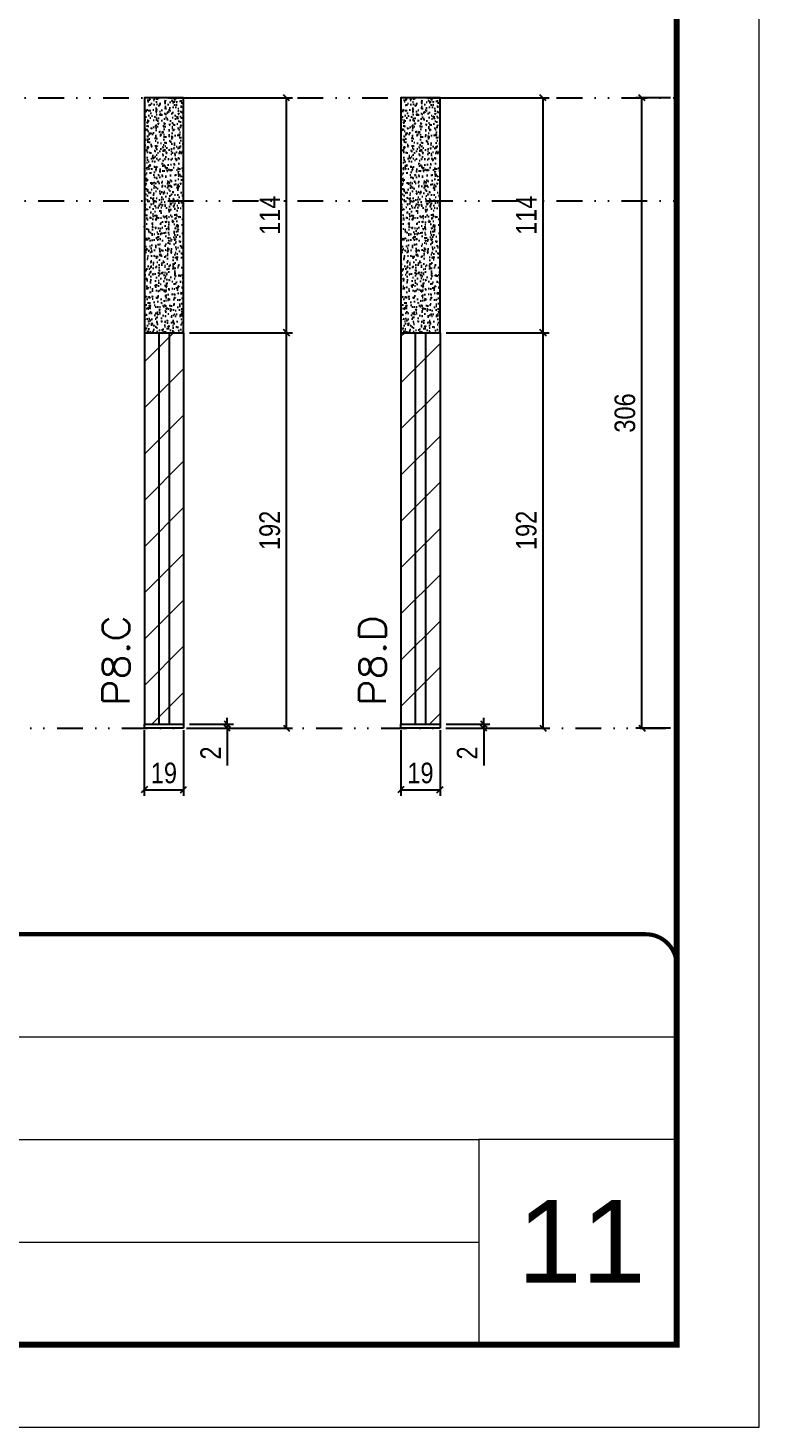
# Model space of a CAD drawing. Extents: x 14400 to 27878, y -21631 to 6985.
# Drawn here: x 18727 to 19082, y 3638 to 4317 of the extents above; entities that cross this region are included whole.
import ezdxf

# ---------------------------------------------------------------- set-up
doc = ezdxf.new("R2010")
doc.units = 0
for name, pattern in [('CONTINUO', [0]), ('DASHED', [0.75, 0.5, -0.25]), ('DIVIDE2', [0.625, 0.25, -0.125, 0, -0.125, 0, -0.125])]:
    doc.linetypes.add(name, pattern=pattern)
for name, color, linetype, lineweight in [('CARIMBO', 255, 'Continuous', 9), ('Folhas', 255, 'Continuous', 9), ('Hachura', 251, 'Continuous', 9), ('SARRAFO DE PRESSAO', 251, 'DASHED', 9), ('Texto Seção', 7, 'Continuous', 15)]:
    doc.layers.add(name, color=color, linetype=linetype, lineweight=lineweight)
for name, color, linetype in [('COTA', 241, 'Continuous'), ('Nível', 160, 'Continuous'), ('Painéis', 200, 'Continuous'), ('SARR_2.2x7', 40, 'Continuous')]:
    doc.layers.add(name, color=color, linetype=linetype)
doc.styles.add('ARIAL', font='arial.ttf')
doc.styles.add('COTA TECNICA', font='techl___.ttf', dxfattribs={"height": 10})
doc.styles.add('COTA TECNICA-50', font='techl___.ttf', dxfattribs={"height": 10})
doc.styles.add('REGUA-120', font='ROMANS.shx', dxfattribs={"height": 15})
doc.dimstyles.new('COTA PAINEL-50', dxfattribs={"dimtxt": 10, "dimasz": 3, "dimexe": 3, "dimexo": 3, "dimgap": 3, "dimtad": 1, "dimdec": 1, "dimzin": 12, "dimdsep": 46, "dimtxsty": 'COTA TECNICA-50', "dimblk1": 'OBLIQUE', "dimblk2": 'OBLIQUE', "dimsah": 1, "dimcen": 0.9, "dimclrd": 4, "dimclre": 4, "dimclrt": 240, "dimadec": 1, "dimazin": 3, "dimtfac": 1, "dimtdec": 1, "dimtmove": 0, "dimatfit": 3, "dimfxl": 1, "dimtolj": 1, "dimtzin": 12, "dimarcsym": 0})
doc.dimstyles.new('PAINEL', dxfattribs={"dimtxt": 10, "dimasz": 3, "dimexe": 3, "dimexo": 3, "dimgap": 3, "dimtad": 1, "dimdec": 1, "dimzin": 12, "dimdsep": 46, "dimtxsty": 'COTA TECNICA', "dimblk1": 'OBLIQUE', "dimblk2": 'OBLIQUE', "dimsah": 1, "dimcen": 0.9, "dimclrd": 4, "dimclre": 4, "dimclrt": 240, "dimadec": 1, "dimazin": 3, "dimtfac": 1, "dimtdec": 1, "dimtmove": 0, "dimatfit": 3, "dimfxl": 1, "dimtolj": 1, "dimtzin": 12, "dimarcsym": 0})

# ---------------------------------------------------------------- blocks, each defined once
blk = doc.blocks.new('9999999999')
at = {"color": 30, "linetype": 'CONTINUO'}
for p, q in [((98564.56, 34379.64), (99583.98, 34379.64)), ((98564.56, 34329.83), (99487.98, 34329.83)), ((99583.98, 34329.83), (99487.98, 34329.83)), ((99487.98, 34329.83), (99487.98, 34230.21)), ((98564.56, 34280.02), (99487.98, 34280.02))]:
    blk.add_line(p, q, dxfattribs=at)
at = {"color": 30, "linetype": 'CONTINUO', "const_width": 2}
blk.add_lwpolyline([(99583.98, 34230.21), (99583.98, 34414.45, 0.414214), (99568.98, 34429.45), (98228.98, 34429.45, 0.414214), (98213.98, 34414.45), (98213.98, 34245.21, 0.414214), (98228.98, 34230.21), (99583.98, 34230.21)], format="xyb", dxfattribs=at)
at = {"layer": 'Folhas'}
blk.add_lwpolyline([(98138.98, 34190.21), (99623.98, 34190.21), (99623.98, 35240.21), (98138.98, 35240.21)], close=True, dxfattribs=at)
at = {"layer": 'Folhas', "color": 30, "const_width": 3}
blk.add_lwpolyline([(98213.98, 34230.21), (99583.98, 34230.21), (99583.98, 35200.21), (98213.98, 35200.21)], close=True, dxfattribs=at)
blk = doc.blocks.new('_Oblique')
at = {"color": 0, "linetype": 'ByBlock', "lineweight": -2}
blk.add_line((-0.5, -0.5), (0.5, 0.5), dxfattribs=at)
blk = doc.blocks.new('*D1030')
at = {"layer": 'COTA', "color": 4, "lineweight": -2, "transparency": 16777216}
for p, q in [((19038.97, 4282.86), (19022.13, 4282.86)), ((19025.13, 3976.86), (19025.13, 4282.86)), ((19038.97, 3976.86), (19022.13, 3976.86))]:
    blk.add_line(p, q, dxfattribs=at)
at = {"layer": 'Defpoints', "color": 0, "transparency": 16777216}
for p in [(19025.13, 4282.86), (19041.97, 4282.86), (19041.97, 3976.86)]:
    blk.add_point(p, dxfattribs=at)
at = {"layer": 'COTA', "color": 4, "lineweight": -2, "transparency": 16777216, "xscale": 3, "yscale": 3, "zscale": 3}
for p, rotation in [((19025.13, 4282.86), 90), ((19025.13, 3976.86), 270)]:
    blk.add_blockref('_Oblique', p, dxfattribs=dict(at, rotation=rotation))
at = {"layer": 'COTA', "color": 240, "transparency": 16777216, "insert": (19016.91, 4129.86), "char_height": 10, "attachment_point": 5, "rotation": 90, "style": 'COTA TECNICA'}
blk.add_mtext('\\A1;306', dxfattribs=at)
blk = doc.blocks.new('*D1038')
at = {"layer": 'COTA', "color": 4, "lineweight": -2, "transparency": 16777216}
for p, q in [((18783.62, 3975.86), (18783.62, 3943.97)), ((18802.62, 3975.86), (18802.62, 3943.97)), ((18783.62, 3946.97), (18802.62, 3946.97))]:
    blk.add_line(p, q, dxfattribs=at)
at = {"layer": 'Defpoints', "color": 0, "transparency": 16777216}
for p in [(18783.62, 3978.86), (18802.62, 3978.86), (18802.62, 3946.97)]:
    blk.add_point(p, dxfattribs=at)
at = {"layer": 'COTA', "color": 4, "lineweight": -2, "transparency": 16777216, "xscale": 3, "yscale": 3, "zscale": 3, "rotation": 180}
blk.add_blockref('_Oblique', (18783.62, 3946.97), dxfattribs=at)
at = {"layer": 'COTA', "color": 4, "lineweight": -2, "transparency": 16777216, "xscale": 3, "yscale": 3, "zscale": 3}
blk.add_blockref('_Oblique', (18802.62, 3946.97), dxfattribs=at)
at = {"layer": 'COTA', "color": 240, "transparency": 16777216, "insert": (18793.12, 3955.05), "char_height": 10, "attachment_point": 5, "style": 'COTA TECNICA'}
blk.add_mtext('\\A1;19', dxfattribs=at)
blk = doc.blocks.new('*D1039')
at = {"layer": 'COTA', "color": 4, "lineweight": -2, "transparency": 16777216}
for p, q in [((18823.82, 3978.86), (18823.82, 3981.86)), ((18805.62, 3978.86), (18826.82, 3978.86)), ((18805.62, 3976.86), (18826.82, 3976.86)), ((18823.82, 3978.86), (18823.82, 3976.86)), ((18823.82, 3976.86), (18823.82, 3958.75))]:
    blk.add_line(p, q, dxfattribs=at)
at = {"layer": 'Defpoints', "color": 0, "transparency": 16777216}
for p in [(18802.62, 3978.86), (18802.62, 3976.86), (18823.82, 3978.86)]:
    blk.add_point(p, dxfattribs=at)
at = {"layer": 'COTA', "color": 4, "lineweight": -2, "transparency": 16777216, "xscale": 3, "yscale": 3, "zscale": 3}
for p, rotation in [((18823.82, 3978.86), 270), ((18823.82, 3976.86), 90)]:
    blk.add_blockref('_Oblique', p, dxfattribs=dict(at, rotation=rotation))
at = {"layer": 'COTA', "color": 240, "transparency": 16777216, "insert": (18815.82, 3964.8), "char_height": 10, "attachment_point": 5, "rotation": 90, "style": 'COTA TECNICA-50'}
blk.add_mtext('\\A1;2', dxfattribs=at)
blk = doc.blocks.new('*D1040')
at = {"layer": 'COTA', "color": 4, "lineweight": -2, "transparency": 16777216}
for p, q in [((18805.62, 4168.86), (18855.61, 4168.86)), ((18852.61, 3976.86), (18852.61, 4168.86)), ((18805.62, 3976.86), (18855.61, 3976.86))]:
    blk.add_line(p, q, dxfattribs=at)
at = {"layer": 'Defpoints', "color": 0, "transparency": 16777216}
for p in [(18802.62, 4168.86), (18852.61, 4168.86), (18802.62, 3976.86)]:
    blk.add_point(p, dxfattribs=at)
at = {"layer": 'COTA', "color": 4, "lineweight": -2, "transparency": 16777216, "xscale": 3, "yscale": 3, "zscale": 3}
for p, rotation in [((18852.61, 4168.86), 90), ((18852.61, 3976.86), 270)]:
    blk.add_blockref('_Oblique', p, dxfattribs=dict(at, rotation=rotation))
at = {"layer": 'COTA', "color": 240, "transparency": 16777216, "insert": (18844.53, 4072.86), "char_height": 10, "attachment_point": 5, "rotation": 90, "style": 'COTA TECNICA-50'}
blk.add_mtext('\\A1;192', dxfattribs=at)
blk = doc.blocks.new('*D1041')
at = {"layer": 'COTA', "color": 4, "lineweight": -2, "transparency": 16777216}
for p, q in [((18805.62, 4282.86), (18855.61, 4282.86)), ((18852.61, 4168.86), (18852.61, 4282.86)), ((18805.62, 4168.86), (18855.61, 4168.86))]:
    blk.add_line(p, q, dxfattribs=at)
at = {"layer": 'Defpoints', "color": 0, "transparency": 16777216}
for p in [(18802.62, 4282.86), (18852.61, 4282.86), (18802.62, 4168.86)]:
    blk.add_point(p, dxfattribs=at)
at = {"layer": 'COTA', "color": 4, "lineweight": -2, "transparency": 16777216, "xscale": 3, "yscale": 3, "zscale": 3}
for p, rotation in [((18852.61, 4282.86), 90), ((18852.61, 4168.86), 270)]:
    blk.add_blockref('_Oblique', p, dxfattribs=dict(at, rotation=rotation))
at = {"layer": 'COTA', "color": 240, "transparency": 16777216, "insert": (18844.54, 4225.86), "char_height": 10, "attachment_point": 5, "rotation": 90, "style": 'COTA TECNICA'}
blk.add_mtext('\\A1;114', dxfattribs=at)
blk = doc.blocks.new('*D1042')
at = {"layer": 'COTA', "color": 4, "lineweight": -2, "transparency": 16777216}
for p, q in [((18908.14, 3975.86), (18908.14, 3943.97)), ((18927.14, 3975.86), (18927.14, 3943.97)), ((18908.14, 3946.97), (18927.14, 3946.97))]:
    blk.add_line(p, q, dxfattribs=at)
at = {"layer": 'Defpoints', "color": 0, "transparency": 16777216}
for p in [(18908.14, 3978.86), (18927.14, 3978.86), (18927.14, 3946.97)]:
    blk.add_point(p, dxfattribs=at)
at = {"layer": 'COTA', "color": 4, "lineweight": -2, "transparency": 16777216, "xscale": 3, "yscale": 3, "zscale": 3, "rotation": 180}
blk.add_blockref('_Oblique', (18908.14, 3946.97), dxfattribs=at)
at = {"layer": 'COTA', "color": 4, "lineweight": -2, "transparency": 16777216, "xscale": 3, "yscale": 3, "zscale": 3}
blk.add_blockref('_Oblique', (18927.14, 3946.97), dxfattribs=at)
at = {"layer": 'COTA', "color": 240, "transparency": 16777216, "insert": (18917.64, 3955.05), "char_height": 10, "attachment_point": 5, "style": 'COTA TECNICA'}
blk.add_mtext('\\A1;19', dxfattribs=at)
blk = doc.blocks.new('*D1043')
at = {"layer": 'COTA', "color": 4, "lineweight": -2, "transparency": 16777216}
for p, q in [((18948.33, 3978.86), (18948.33, 3981.86)), ((18930.14, 3978.86), (18951.33, 3978.86)), ((18930.14, 3976.86), (18951.33, 3976.86)), ((18948.33, 3978.86), (18948.33, 3976.86)), ((18948.33, 3976.86), (18948.33, 3958.75))]:
    blk.add_line(p, q, dxfattribs=at)
at = {"layer": 'Defpoints', "color": 0, "transparency": 16777216}
for p in [(18927.14, 3978.86), (18927.14, 3976.86), (18948.33, 3978.86)]:
    blk.add_point(p, dxfattribs=at)
at = {"layer": 'COTA', "color": 4, "lineweight": -2, "transparency": 16777216, "xscale": 3, "yscale": 3, "zscale": 3}
for p, rotation in [((18948.33, 3978.86), 270), ((18948.33, 3976.86), 90)]:
    blk.add_blockref('_Oblique', p, dxfattribs=dict(at, rotation=rotation))
at = {"layer": 'COTA', "color": 240, "transparency": 16777216, "insert": (18940.33, 3964.8), "char_height": 10, "attachment_point": 5, "rotation": 90, "style": 'COTA TECNICA-50'}
blk.add_mtext('\\A1;2', dxfattribs=at)
blk = doc.blocks.new('*D1044')
at = {"layer": 'COTA', "color": 4, "lineweight": -2, "transparency": 16777216}
for p, q in [((18930.14, 4168.86), (18980.13, 4168.86)), ((18977.13, 3976.86), (18977.13, 4168.86)), ((18930.14, 3976.86), (18980.13, 3976.86))]:
    blk.add_line(p, q, dxfattribs=at)
at = {"layer": 'Defpoints', "color": 0, "transparency": 16777216}
for p in [(18927.14, 4168.86), (18977.13, 4168.86), (18927.14, 3976.86)]:
    blk.add_point(p, dxfattribs=at)
at = {"layer": 'COTA', "color": 4, "lineweight": -2, "transparency": 16777216, "xscale": 3, "yscale": 3, "zscale": 3}
for p, rotation in [((18977.13, 4168.86), 90), ((18977.13, 3976.86), 270)]:
    blk.add_blockref('_Oblique', p, dxfattribs=dict(at, rotation=rotation))
at = {"layer": 'COTA', "color": 240, "transparency": 16777216, "insert": (18969.04, 4072.86), "char_height": 10, "attachment_point": 5, "rotation": 90, "style": 'COTA TECNICA-50'}
blk.add_mtext('\\A1;192', dxfattribs=at)
blk = doc.blocks.new('*D1045')
at = {"layer": 'COTA', "color": 4, "lineweight": -2, "transparency": 16777216}
for p, q in [((18930.14, 4282.86), (18980.13, 4282.86)), ((18977.13, 4168.86), (18977.13, 4282.86)), ((18930.14, 4168.86), (18980.13, 4168.86))]:
    blk.add_line(p, q, dxfattribs=at)
at = {"layer": 'Defpoints', "color": 0, "transparency": 16777216}
for p in [(18927.14, 4282.86), (18977.13, 4282.86), (18927.14, 4168.86)]:
    blk.add_point(p, dxfattribs=at)
at = {"layer": 'COTA', "color": 4, "lineweight": -2, "transparency": 16777216, "xscale": 3, "yscale": 3, "zscale": 3}
for p, rotation in [((18977.13, 4282.86), 90), ((18977.13, 4168.86), 270)]:
    blk.add_blockref('_Oblique', p, dxfattribs=dict(at, rotation=rotation))
at = {"layer": 'COTA', "color": 240, "transparency": 16777216, "insert": (18969.06, 4225.86), "char_height": 10, "attachment_point": 5, "rotation": 90, "style": 'COTA TECNICA'}
blk.add_mtext('\\A1;114', dxfattribs=at)

msp = doc.modelspace()

# ---------------------------------------------------------------- hatches: boundary and pattern name
at = {"layer": 'COTA'}
h = msp.add_hatch(dxfattribs=at)
h.set_pattern_fill('AR-CONC', color=256, scale=0.03)
h.set_pattern_definition([(50, (40.5707, -50), (5.4655401, -0.4781726), [0.5715, -6.2865]), (355, (40.571, -50), (-1.0573026, 5.7317054), [0.4572, -5.0292175]), (100.451445, (41.026, -50.04), (4.4082374, 5.2535326), [0.4857003, -5.3427073]), (46.1842, (40.571, -48.476), (8.1323712, -1.2612698), [0.85725, -9.42975]), (96.635558, (41.2484, -48.581), (7.122124, 7.4227837), [0.7285507, -8.0140682]), (351.18415, (40.571, -48.476), (7.122124, 7.4227837), [0.685799, -7.543792]), (21, (41.3327, -48.857), (4.5484317, -3.0679559), [0.5715, -6.2865]), (326, (41.333, -48.857), (1.8540609, 5.525639), [0.4572, -5.0292]), (71.451445, (41.712, -49.1127), (6.4024926, 2.457683), [0.4857003, -5.3426981]), (37.5, (40.5707, -50), (0.0926581, 2.53665117), [0, -4.96824, 0, -5.1054, 0, -5.04825]), (7.5, (40.5707, -50), (2.00458988, 3.00541724), [0, -2.91084, 0, -4.85394, 0, -1.92405]), (327.5, (38.8715, -50), (4.06771786, -0.17186232), [0, -1.905, 0, -5.9436, 0, -7.8867]), (317.5, (38.1095, -50), (4.44387544, 0.7627947), [0, -2.4765, 0, -3.94716, 0, -5.6007])])
h.paths.add_polyline_path([(18802.624, 4282.86), (18783.624, 4282.86), (18783.624, 4168.86), (18802.624, 4168.86)])
h = msp.add_hatch(dxfattribs=at)
h.set_pattern_fill('AR-CONC', color=256, scale=0.03)
h.set_pattern_definition([(50, (165.086, -50), (5.4655401, -0.4781726), [0.5715, -6.2865]), (355, (165.086, -50), (-1.0573026, 5.7317054), [0.4572, -5.0292175]), (100.451445, (165.5417, -50.04), (4.4082374, 5.2535326), [0.4857003, -5.3427073]), (46.1842, (165.086, -48.476), (8.1323712, -1.2612698), [0.85725, -9.42975]), (96.635558, (165.764, -48.581), (7.122124, 7.4227837), [0.7285507, -8.0140682]), (351.18415, (165.086, -48.476), (7.122124, 7.4227837), [0.685799, -7.543792]), (21, (165.848, -48.857), (4.5484317, -3.0679559), [0.5715, -6.2865]), (326, (165.848, -48.857), (1.8540609, 5.525639), [0.4572, -5.0292]), (71.451445, (166.227, -49.1127), (6.4024926, 2.457683), [0.4857003, -5.3426981]), (37.5, (165.0862, -50), (0.0926581, 2.53665117), [0, -4.96824, 0, -5.1054, 0, -5.04825]), (7.5, (165.0862, -50), (2.00458988, 3.00541724), [0, -2.91084, 0, -4.85394, 0, -1.92405]), (327.5, (163.387, -50), (4.06771786, -0.17186232), [0, -1.905, 0, -5.9436, 0, -7.8867]), (317.5, (162.625, -50), (4.44387544, 0.7627947), [0, -2.4765, 0, -3.94716, 0, -5.6007])])
h.paths.add_polyline_path([(18927.14, 4282.86), (18908.14, 4282.86), (18908.14, 4168.86), (18927.14, 4168.86)])
at = {"layer": 'Hachura'}
h = msp.add_hatch(dxfattribs=at)
h.set_pattern_fill('ANSI31', color=256, scale=5)
h.set_pattern_definition([(45, (13.5, 2e-12), (-11.22532, 11.22532), [])])
h.paths.add_polyline_path([(18364.225, 4282.86), (18200.225, 4282.86), (18200.225, 4168.86), (18196.725, 4168.86), (18196.725, 4160.86), (18367.725, 4160.86), (18367.725, 4168.86), (18364.225, 4168.86)])
h.paths.add_polyline_path([(18367.725, 4160.86), (18196.725, 4160.86), (18196.725, 4100.86), (18367.725, 4100.86)])
h.paths.add_polyline_path([(18367.725, 4100.86), (18196.725, 4100.86), (18196.725, 3978.86), (18367.725, 3978.86)])
h.paths.add_polyline_path([(18665.22, 4100.86), (18494.22, 4100.86), (18494.22, 3978.86), (18665.22, 3978.86)])
h.paths.add_polyline_path([(18665.22, 4168.86), (18661.72, 4168.86), (18661.72, 4210.86), (18497.72, 4210.86), (18497.72, 4168.86), (18494.22, 4168.86), (18494.22, 4100.86), (18665.22, 4100.86)])
h.paths.add_polyline_path([(18661.72, 4282.86), (18497.72, 4282.86), (18497.72, 4232.86), (18661.72, 4232.86)])
h.paths.add_polyline_path([(18802.624, 4168.86), (18783.624, 4168.86), (18783.624, 3978.86), (18802.624, 3978.86)])
h.paths.add_polyline_path([(18927.14, 4168.86), (18908.14, 4168.86), (18908.14, 3978.86), (18927.14, 3978.86)])

# ---------------------------------------------------------------- linework, layer by layer
at = {"layer": 'COTA'}
for points in [[(18783.624, 4168.86), (18802.624, 4168.86), (18802.624, 4282.86), (18783.624, 4282.86)], [(18908.14, 4168.86), (18927.14, 4168.86), (18927.14, 4282.86), (18908.14, 4282.86)]]:
    msp.add_lwpolyline(points, close=True, dxfattribs=at)
at = {"layer": 'Nível', "color": 4, "linetype": 'DIVIDE2', "ltscale": 50}
for p, q in [((18134.584, 4282.86), (19041.967, 4282.86)), ((18134.584, 4232.86), (19041.967, 4232.86)), ((17671.967, 3976.86), (19041.967, 3976.86))]:
    msp.add_line(p, q, dxfattribs=at)
at = {"layer": 'Painéis'}
for p, q in [((18783.624, 4168.86), (18783.624, 3978.86)), ((18783.624, 4168.86), (18802.624, 4168.86)), ((18802.624, 4168.86), (18802.624, 3978.86)), ((18908.14, 4168.86), (18908.14, 3978.86)), ((18908.14, 4168.86), (18927.14, 4168.86)), ((18927.14, 4168.86), (18927.14, 3978.86)), ((18783.624, 3978.86), (18802.624, 3978.86)), ((18783.624, 3976.86), (18783.624, 3978.86)), ((18802.624, 3976.86), (18783.624, 3976.86)), ((18802.624, 3978.86), (18802.624, 3976.86)), ((18908.14, 3978.86), (18927.14, 3978.86)), ((18908.14, 3976.86), (18908.14, 3978.86)), ((18927.14, 3976.86), (18908.14, 3976.86)), ((18927.14, 3978.86), (18927.14, 3976.86))]:
    msp.add_line(p, q, dxfattribs=at)
at = {"layer": 'SARR_2.2x7'}
for p, q in [((18790.624, 4168.86), (18790.624, 3978.86)), ((18795.624, 4168.86), (18795.624, 3978.86)), ((18915.14, 4168.86), (18915.14, 3978.86)), ((18920.14, 4168.86), (18920.14, 3978.86))]:
    msp.add_line(p, q, dxfattribs=at)

# ---------------------------------------------------------------- block references
at = {"layer": 'SARRAFO DE PRESSAO', "color": 6, "linetype": 'ByBlock'}
msp.add_blockref('9999999999', (-80542.011, -30552.628), dxfattribs=at)

# ---------------------------------------------------------------- texts
at = {"layer": 'CARIMBO', "style": 'ARIAL'}
msp.add_text('11', height=40, dxfattribs=at).set_placement((18964.828, 3707.721))
at = {"layer": 'Texto Seção', "style": 'REGUA-120', "width": 1.1}
for s, p in [('P8.C', (18776.375, 3987.624)), ('P8.D', (18900.89, 3987.624))]:
    msp.add_text(s, height=13, rotation=90, dxfattribs=at).set_placement(p)

# ---------------------------------------------------------------- dimensions: what is measured, and where the dimension line sits
at = {"layer": 'COTA'}
for base, p1, p2, dimstyle, picture, middle in [((18852.614, 4282.86), (18802.624, 4168.86), (18802.624, 4282.86), 'PAINEL', '*D1041', (18844.541, 4225.86)), ((18977.129, 4282.86), (18927.14, 4168.86), (18927.14, 4282.86), 'PAINEL', '*D1045', (18969.056, 4225.86)), ((19025.132, 4282.86), (19041.967, 3976.86), (19041.967, 4282.86), 'PAINEL', '*D1030', (19016.913, 4129.86)), ((18852.614, 4168.86), (18802.624, 3976.86), (18802.624, 4168.86), 'COTA PAINEL-50', '*D1040', (18844.526, 4072.86)), ((18977.129, 4168.86), (18927.14, 3976.86), (18927.14, 4168.86), 'COTA PAINEL-50', '*D1044', (18969.041, 4072.86))]:
    dim = msp.add_linear_dim(base=base, p1=p1, p2=p2, angle=90, dimstyle=dimstyle, dxfattribs=at)
    dim.commit()
    dim.dimension.update_dxf_attribs({"geometry": picture, "text_midpoint": middle})
for base, p1, p2, picture, middle in [((18823.817, 3978.86), (18802.624, 3976.86), (18802.624, 3978.86), '*D1039', (18823.817, 3964.805)), ((18948.333, 3978.86), (18927.14, 3976.86), (18927.14, 3978.86), '*D1043', (18948.333, 3964.805))]:
    dim = msp.add_linear_dim(base=base, p1=p1, p2=p2, angle=90, dimstyle='COTA PAINEL-50', dxfattribs=at)
    dim.commit()
    dim.dimension.update_dxf_attribs({"geometry": picture, "text_midpoint": middle, "dimtype": 160})
for base, p1, p2, picture, middle in [((18802.624, 3946.966), (18783.624, 3978.86), (18802.624, 3978.86), '*D1038', (18793.124, 3955.054)), ((18927.14, 3946.966), (18908.14, 3978.86), (18927.14, 3978.86), '*D1042', (18917.64, 3955.054))]:
    dim = msp.add_linear_dim(base=base, p1=p1, p2=p2, dimstyle='PAINEL', override={"dimarcsym": 2}, dxfattribs=at)
    dim.commit()
    dim.dimension.update_dxf_attribs({"geometry": picture, "text_midpoint": middle})

doc.saveas('drawing.dxf')
